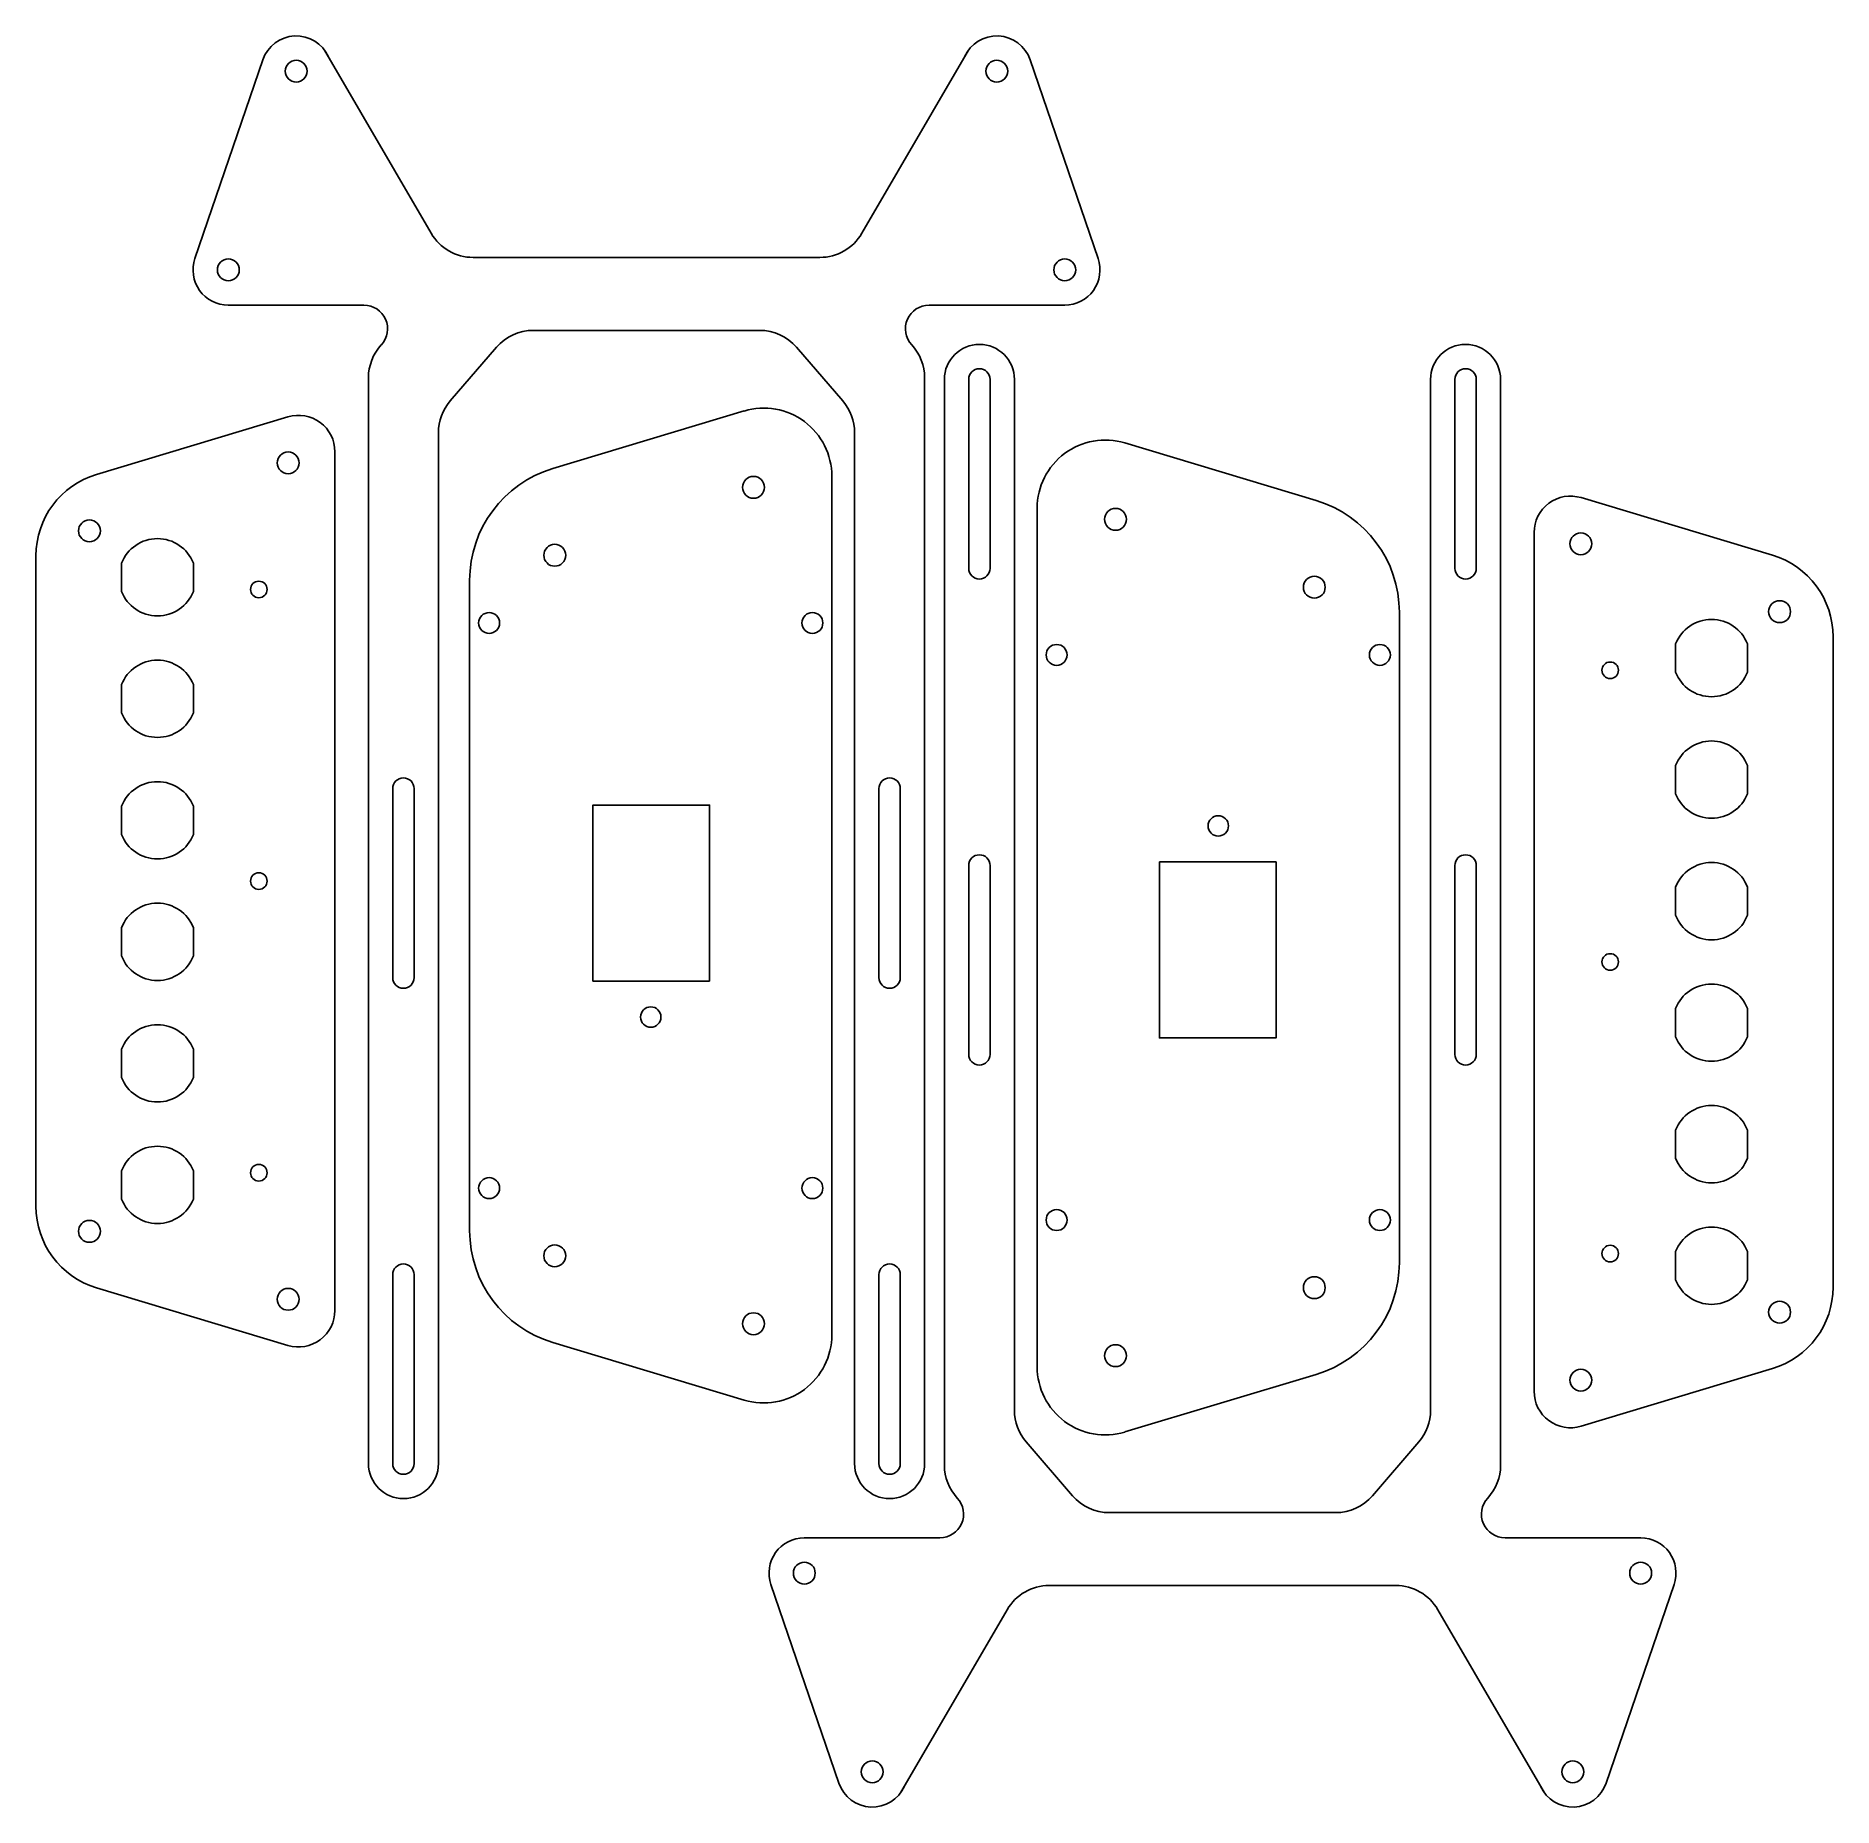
# Model space of a CAD drawing. Header units: millimetres. Extents: x -244 to 126, y -405 to -40.
import ezdxf

# ---------------------------------------------------------------- set-up
doc = ezdxf.new("R2010")
doc.units = ezdxf.units.MM

msp = doc.modelspace()

# ---------------------------------------------------------------- linework, layer by layer
for p, q in [((-184.71, -43.22), (-162.77, -80.88)), ((-52.26, -43.22), (-74.19, -80.88)), ((-211.37, -86.07), (-197.4, -45.19)), ((-25.59, -86.07), (-39.57, -45.19)), ((-154.13, -85.85), (-118.48, -85.85)), ((-82.83, -85.85), (-118.48, -85.85)), ((-204.51, -95.66), (-185.68, -95.66)), ((-185.68, -95.66), (-176.61, -95.66)), ((-51.28, -95.66), (-60.35, -95.66)), ((-32.45, -95.66), (-51.28, -95.66)), ((-141.75, -100.85), (-118.48, -100.85)), ((-95.22, -100.85), (-118.48, -100.85)), ((-149.33, -104.32), (-158.86, -115.38)), ((-87.64, -104.32), (-78.11, -115.38)), ((-175.68, -110.61), (-175.68, -333.99)), ((-61.28, -110.61), (-61.28, -333.99)), ((-57.2, -334.31), (-57.2, -110.94)), ((-52.2, -149.81), (-52.2, -110.94)), ((-47.8, -149.81), (-47.8, -110.94)), ((-42.8, -323.01), (-42.8, -110.94)), ((42.8, -323.01), (42.8, -110.94)), ((47.8, -149.81), (47.8, -110.94)), ((52.2, -149.81), (52.2, -110.94)), ((57.2, -334.31), (57.2, -110.94)), ((-137.78, -129.29), (-98.39, -117.44)), ((-161.28, -121.91), (-161.28, -333.99)), ((-75.68, -121.91), (-75.68, -333.99)), ((19.29, -135.86), (-20.09, -124.01)), ((-80.36, -219.18), (-80.36, -130.85)), ((-38.12, -225.75), (-38.12, -137.42)), ((-154.86, -219.18), (-154.86, -152.27)), ((36.38, -225.75), (36.38, -158.85)), ((-170.68, -195.11), (-170.68, -233.99)), ((-166.28, -195.11), (-166.28, -233.99)), ((-70.68, -195.11), (-70.68, -233.99)), ((-66.28, -195.11), (-66.28, -233.99)), ((-52.2, -249.81), (-52.2, -210.94)), ((-47.8, -249.81), (-47.8, -210.94)), ((47.8, -249.81), (47.8, -210.94)), ((52.2, -249.81), (52.2, -210.94)), ((-154.86, -219.18), (-154.86, -286.08)), ((-80.36, -219.18), (-80.36, -307.5)), ((-38.12, -225.75), (-38.12, -314.08)), ((36.38, -225.75), (36.38, -292.65)), ((-170.68, -295.11), (-170.68, -333.99)), ((-166.28, -295.11), (-166.28, -333.99)), ((-70.68, -295.11), (-70.68, -333.99)), ((-66.28, -295.11), (-66.28, -333.99)), ((-137.78, -309.06), (-98.39, -320.91)), ((19.29, -315.63), (-20.09, -327.48)), ((-30.84, -340.6), (-40.38, -329.54)), ((30.84, -340.6), (40.38, -329.54)), ((-23.27, -344.07), (0, -344.07)), ((23.27, -344.07), (0, -344.07)), ((-86.03, -349.26), (-67.2, -349.26)), ((-67.2, -349.26), (-58.13, -349.26)), ((67.2, -349.26), (58.13, -349.26)), ((86.03, -349.26), (67.2, -349.26)), ((-92.89, -358.85), (-78.91, -399.74)), ((-35.65, -359.07), (0, -359.07)), ((35.65, -359.07), (0, -359.07)), ((92.89, -358.85), (78.91, -399.74)), ((-66.22, -401.7), (-44.29, -364.04)), ((66.22, -401.7), (44.29, -364.04))]:
    msp.add_line(p, q)
for points in [[(-192.24, -118.64, -0.502651), (-182.58, -125.82), (-182.58, -221.59), (-182.58, -302.47, -0.502651), (-192.24, -309.66), (-231.62, -297.81, -0.330981), (-244.08, -281.05), (-244.08, -221.59), (-244.08, -147.24, -0.330981), (-231.62, -130.49)], [(73.76, -326.29, -0.502651), (64.1, -319.11), (64.1, -223.33), (64.1, -142.45, -0.502651), (73.76, -135.27), (113.14, -147.12, -0.330981), (125.6, -163.88), (125.6, -223.33), (125.6, -297.68, -0.330981), (113.14, -314.44)], [(-211.68, -151.65), (-211.68, -154.55, -0.681676), (-226.48, -154.55), (-226.48, -151.65), (-226.48, -148.74, -0.681676), (-211.68, -148.74)], [(93.2, -165.37, -0.681676), (108, -165.37), (108, -168.28), (108, -171.18, -0.681676), (93.2, -171.18), (93.2, -168.28)], [(-211.68, -179.55, -0.681676), (-226.48, -179.55), (-226.48, -176.65), (-226.48, -173.74, -0.681676), (-211.68, -173.74), (-211.68, -176.65)], [(108, -193.28), (108, -190.37, 0.681676), (93.2, -190.37), (93.2, -193.28), (93.2, -196.18, 0.681676), (108, -196.18)], [(-226.48, -201.65), (-226.48, -204.55, 0.681676), (-211.68, -204.55), (-211.68, -201.65), (-211.68, -198.74, 0.681676), (-226.48, -198.74)], [(93.2, -218.28), (93.2, -215.37, -0.681676), (108, -215.37), (108, -218.28), (108, -221.18, -0.681676), (93.2, -221.18)], [(-211.68, -226.65), (-211.68, -229.55, -0.681676), (-226.48, -229.55), (-226.48, -226.65), (-226.48, -223.74, -0.681676), (-211.68, -223.74)], [(108, -243.28), (108, -240.37, 0.681676), (93.2, -240.37), (93.2, -243.28), (93.2, -246.18, 0.681676), (108, -246.18)], [(-226.48, -251.65), (-226.48, -254.55, 0.681676), (-211.68, -254.55), (-211.68, -251.65), (-211.68, -248.74, 0.681676), (-226.48, -248.74)], [(93.2, -265.37, -0.681676), (108, -265.37), (108, -268.28), (108, -271.18, -0.681676), (93.2, -271.18), (93.2, -268.28)], [(-211.68, -279.55, -0.681676), (-226.48, -279.55), (-226.48, -276.65), (-226.48, -273.74, -0.681676), (-211.68, -273.74), (-211.68, -276.65)], [(93.2, -293.28), (93.2, -290.37, -0.681676), (108, -290.37), (108, -293.28), (108, -296.18, -0.681676), (93.2, -296.18)]]:
    msp.add_lwpolyline(points, format="xyb", close=True)
for points in [[(-105.51, -234.72), (-105.51, -198.5), (-129.51, -198.5), (-129.51, -234.72)], [(-12.98, -210.2), (-12.98, -246.42), (11.02, -246.42), (11.02, -210.2)]]:
    msp.add_lwpolyline(points, close=True)
for centre, radius in [((-190.54, -47.53), 2.25), ((-46.43, -47.53), 2.25), ((-204.51, -88.41), 2.25), ((-32.45, -88.41), 2.25), ((-192.2, -128.12), 2.25), ((-96.48, -133.15), 2.25), ((-233.08, -142.09), 2.25), ((-22, -139.72), 2.25), ((73.71, -144.75), 2.25), ((-137.36, -147.12), 2.25), ((18.88, -153.7), 2.25), ((-198.23, -154.15), 1.7), ((-150.86, -161.05), 2.15), ((-84.36, -161.05), 2.15), ((114.6, -158.72), 2.25), ((-34.12, -167.62), 2.15), ((32.38, -167.62), 2.15), ((79.75, -170.78), 1.7), ((-0.87, -202.8), 2.1), ((-198.23, -214.15), 1.7), ((79.75, -230.78), 1.7), ((-117.61, -242.12), 2.1), ((-198.23, -274.15), 1.7), ((-150.86, -277.31), 2.15), ((-84.36, -277.31), 2.15), ((-233.08, -286.2), 2.25), ((-34.12, -283.88), 2.15), ((32.38, -283.88), 2.15), ((-137.36, -291.23), 2.25), ((79.75, -290.78), 1.7), ((18.88, -297.8), 2.25), ((-192.2, -300.18), 2.25), ((-96.48, -305.21), 2.25), ((114.6, -302.83), 2.25), ((-22, -311.78), 2.25), ((73.71, -316.81), 2.25), ((-86.03, -356.51), 2.25), ((86.03, -356.51), 2.25), ((-72.05, -397.39), 2.25), ((72.05, -397.39), 2.25)]:
    msp.add_circle(centre, radius)
for centre, radius, start, end in [((-190.54, -47.53), 7.25, 23.9685, 161.126), ((-46.43, -47.53), 7.25, 18.874, 156.0315), ((-154.13, -75.85), 10, 210.2161, 270), ((-82.83, -75.85), 10, 270, 329.7839), ((-204.51, -88.41), 7.25, 161.126, 270), ((-32.45, -88.41), 7.25, 270, 18.874), ((-176.61, -100.53), 4.87, 317.3163, 90), ((-60.35, -100.53), 4.87, 90, 222.6837), ((-141.75, -110.85), 10, 90, 139.2456), ((-95.22, -110.85), 10, 40.7544, 90), ((-165.68, -110.61), 10, 137.3163, 180), ((-71.28, -110.61), 10, 0, 42.6837), ((-50, -110.94), 7.2, 0, 180), ((50, -110.94), 7.2, 0, 180), ((-50, -110.94), 2.2, 0, 180), ((50, -110.94), 2.2, 0, 180), ((-151.28, -121.91), 10, 139.2456, 180), ((-94.36, -130.85), 14, 0, 106.7458), ((-85.68, -121.91), 10, 0, 40.7544), ((-24.12, -137.42), 14, 73.2542, 180), ((-130.86, -152.27), 24, 106.7458, 180), ((12.38, -158.85), 24, 0, 73.2542), ((-50, -149.81), 2.2, 180, 0), ((50, -149.81), 2.2, 180, 0), ((-168.48, -195.11), 2.2, 0, 180), ((-68.48, -195.11), 2.2, 0, 180), ((-50, -210.94), 2.2, 0, 180), ((50, -210.94), 2.2, 0, 180), ((-168.48, -233.99), 2.2, 180, 0), ((-68.48, -233.99), 2.2, 180, 0), ((-50, -249.81), 2.2, 180, 0), ((50, -249.81), 2.2, 180, 0), ((-130.86, -286.08), 24, 180, 253.2542), ((-168.48, -295.11), 2.2, 0, 180), ((-68.48, -295.11), 2.2, 0, 180), ((12.38, -292.65), 24, 286.7458, 0), ((-94.36, -307.5), 14, 253.2542, 0), ((-24.12, -314.08), 14, 180, 286.7458), ((-32.8, -323.01), 10, 180, 220.7544), ((32.8, -323.01), 10, 319.2456, 0), ((-168.48, -333.99), 7.2, 180, 0), ((-168.48, -333.99), 2.2, 180, 0), ((-68.48, -333.99), 7.2, 180, 0), ((-68.48, -333.99), 2.2, 180, 0), ((-47.2, -334.31), 10, 180, 222.6837), ((47.2, -334.31), 10, 317.3163, 0), ((-58.13, -344.39), 4.87, 270, 42.6837), ((-23.27, -334.07), 10, 220.7544, 270), ((23.27, -334.07), 10, 270, 319.2456), ((58.13, -344.39), 4.87, 137.3163, 270), ((-86.03, -356.51), 7.25, 90, 198.874), ((86.03, -356.51), 7.25, 341.126, 90), ((-35.65, -369.07), 10, 90, 149.7839), ((35.65, -369.07), 10, 30.2161, 90), ((-72.05, -397.39), 7.25, 198.874, 336.0315), ((72.05, -397.39), 7.25, 203.9685, 341.126)]:
    msp.add_arc(centre, radius, start, end)

doc.saveas('drawing.dxf')
